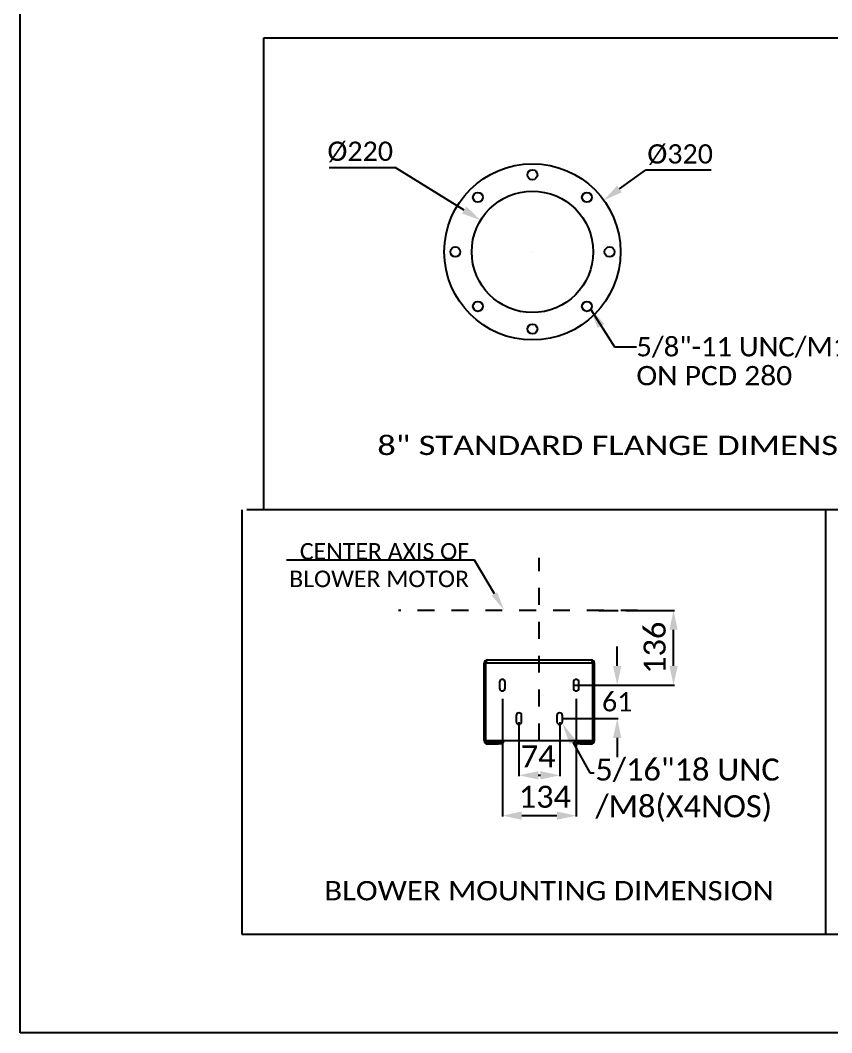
# Model space of a CAD drawing. Header units: millimetres. Extents: x 6781 to 13993, y -7973 to 4183.
# Drawn here: x 6792 to 8265, y -2458 to -620 of the extents above; entities that cross this region are included whole.
import ezdxf
from ezdxf import colors
from ezdxf.entities.mleader import LeaderData, LeaderLine
from ezdxf.enums import TextEntityAlignment as Align
from ezdxf.math import Vec2, Vec3

# ---------------------------------------------------------------- set-up
doc = ezdxf.new("R2010")
doc.units = ezdxf.units.MM
doc.header["$LTSCALE"] = 307.34
doc.header["$PDMODE"] = 3
doc.header["$PDSIZE"] = 8
doc.linetypes.add('DASHED', pattern=[0.2, 0.1, -0.1])
doc.layers.get('0').update_dxf_attribs({"linetype": 'CONTINUOUS'})
doc.layers.get('Defpoints').update_dxf_attribs({"linetype": 'CONTINUOUS'})
doc.styles.get("Standard").update_dxf_attribs({"font": 'calibri.ttf'})
doc.dimstyles.new('DIMSTYLE_1', dxfattribs={"dimtxt": 40, "dimasz": 35, "dimexe": 1.5, "dimexo": 1, "dimgap": 1, "dimtad": 1, "dimdsep": 46, "dimtxsty": 'Standard', "dimblk": '_FILLED', "dimblk1": '_FILLED', "dimblk2": '_FILLED', "dimcen": 0.09, "dimazin": 2, "dimtp": 0.01, "dimtm": 0.01, "dimtfac": 1, "dimtofl": 0, "dimtmove": 0, "dimatfit": 3, "dimldrblk": '_FILLED', "dimfxl": 1, "dimtolj": 1, "dimarcsym": 0})
doc.dimstyles.new('DIMSTYLE_5', dxfattribs={"dimtxt": 35, "dimasz": 35, "dimexe": 0.08, "dimexo": 1, "dimtad": 1, "dimdsep": 46, "dimtxsty": 'Standard', "dimblk": '_FILLED', "dimblk1": '_FILLED', "dimblk2": '_FILLED', "dimcen": 0.09, "dimazin": 2, "dimtp": 0.01, "dimtm": 0.01, "dimtfac": 1, "dimtofl": 0, "dimtmove": 0, "dimatfit": 1, "dimldrblk": '_FILLED', "dimfxl": 1, "dimtolj": 1, "dimarcsym": 0})
doc.dimstyles.new('DIMSTYLE_6', dxfattribs={"dimtxt": 35, "dimasz": 35, "dimexe": 0.08, "dimexo": 1, "dimtad": 1, "dimdec": 0, "dimdsep": 46, "dimtxsty": 'Standard', "dimblk": '_FILLED', "dimblk1": '_FILLED', "dimblk2": '_FILLED', "dimcen": 0.09, "dimazin": 2, "dimtp": 0.01, "dimtm": 0.01, "dimtfac": 1, "dimtdec": 0, "dimtofl": 0, "dimtmove": 0, "dimatfit": 1, "dimldrblk": '_FILLED', "dimfxl": 1, "dimtolj": 1, "dimarcsym": 0})
doc.dimstyles.get("Standard").update_dxf_attribs({"dimtxt": 35, "dimasz": 35, "dimexe": 1.5, "dimexo": 1, "dimtad": 1, "dimdsep": 46, "dimtxsty": 'Standard', "dimblk": '_FILLED', "dimblk1": '_FILLED', "dimblk2": '_FILLED', "dimcen": 0.09, "dimazin": 2, "dimtol": 1, "dimtp": 0.01, "dimtm": 0.01, "dimtfac": 1, "dimtofl": 0, "dimtmove": 0, "dimatfit": 3, "dimldrblk": '_FILLED', "dimfxl": 1, "dimtolj": 1, "dimarcsym": 0})

# ---------------------------------------------------------------- blocks, each defined once
blk = doc.blocks.new('_FILLED')
at = {"color": 0, "linetype": 'ByBlock'}
blk.add_solid([(0, 0), (-1, 0.214), (-1, -0.214)], dxfattribs=at)
blk = doc.blocks.new('*D851')
at = {"color": 0, "linetype": 'Continuous', "lineweight": -2}
for p in [(7879.9, -926.4), (8046.4, -892.5)]:
    blk.add_line(p, (7927, -892.5), dxfattribs=at)
at = {"color": 0, "linetype": 'Continuous', "lineweight": 25}
for p, q in [((7721.7, -1040.6), (7721.9, -1040.6)), ((7721.8, -1040.7), (7721.8, -1040.5))]:
    blk.add_line(p, q, dxfattribs=at)
at = {"layer": 'Defpoints', "color": 0}
for p in [(7851.6, -946.9), (7592.1, -1134.2)]:
    blk.add_point(p, dxfattribs=at)
at = {"color": 0, "linetype": 'ByBlock', "lineweight": -2, "xscale": 35, "yscale": 35, "zscale": 35, "rotation": 215.8264787222538}
blk.add_blockref('_FILLED', (7851.6, -946.9), dxfattribs=at)
at = {"color": 0, "lineweight": 25, "insert": (7930.5, -845.2), "char_height": 35, "attachment_point": 1, "line_spacing_factor": 0.9}
blk.add_mtext('\\A1;%%c320', dxfattribs=at)
blk = doc.blocks.new('*D852')
at = {"color": 0, "linetype": 'Continuous', "lineweight": -2}
for p in [(7352.9, -887.6), (7598, -964.7)]:
    blk.add_line(p, (7472.3, -887.6), dxfattribs=at)
at = {"color": 0, "linetype": 'Continuous', "lineweight": 25}
for p, q in [((7721.7, -1040.6), (7721.9, -1040.6)), ((7721.8, -1040.7), (7721.8, -1040.5))]:
    blk.add_line(p, q, dxfattribs=at)
at = {"layer": 'Defpoints', "color": 0}
for p in [(7627.8, -983), (7815.8, -1098.2)]:
    blk.add_point(p, dxfattribs=at)
at = {"color": 0, "linetype": 'ByBlock', "lineweight": -2, "xscale": 35, "yscale": 35, "zscale": 35, "rotation": 328.4927867273751}
blk.add_blockref('_FILLED', (7627.8, -983), dxfattribs=at)
at = {"color": 0, "lineweight": 25, "insert": (7468.7, -840.3), "char_height": 35, "attachment_point": 3, "line_spacing_factor": 0.9}
blk.add_mtext('\\A1;%%c220', dxfattribs=at)
blk = doc.blocks.new('*D856')
at = {"color": 0, "linetype": 'Continuous', "lineweight": -2}
for p, q in [((7891.7, -1691.6), (7979.6, -1691.6)), ((7978.1, -1792.2), (7978.1, -1726.6)), ((7820.6, -1827.2), (7979.6, -1827.2))]:
    blk.add_line(p, q, dxfattribs=at)
at = {"layer": 'Defpoints', "color": 0}
for p in [(7890.7, -1691.6), (7978.1, -1691.6), (7819.6, -1827.2)]:
    blk.add_point(p, dxfattribs=at)
at = {"color": 0, "linetype": 'ByBlock', "lineweight": -2, "xscale": 35, "yscale": 35, "zscale": 35}
for p, rotation in [((7978.1, -1691.6), 90), ((7978.1, -1827.2), 270)]:
    blk.add_blockref('_FILLED', p, dxfattribs=dict(at, rotation=rotation))
at = {"color": 0, "lineweight": 25, "insert": (7923.7, -1759.4), "char_height": 40, "attachment_point": 2, "rotation": 90, "line_spacing_factor": 0.9}
blk.add_mtext('\\A1;\\A1;136', dxfattribs=at)
blk = doc.blocks.new('*D857')
at = {"color": 0, "linetype": 'Continuous', "lineweight": -2}
for p, q in [((7697.3, -1894.5), (7697.3, -1992.5)), ((7771.3, -1894.5), (7771.3, -1992.5)), ((7732.3, -1991), (7736.3, -1991))]:
    blk.add_line(p, q, dxfattribs=at)
at = {"layer": 'Defpoints', "color": 0}
for p in [(7697.3, -1893.5), (7771.3, -1893.5), (7771.3, -1991)]:
    blk.add_point(p, dxfattribs=at)
at = {"color": 0, "linetype": 'ByBlock', "lineweight": -2, "xscale": 35, "yscale": 35, "zscale": 35, "rotation": 180}
blk.add_blockref('_FILLED', (7697.3, -1991), dxfattribs=at)
at = {"color": 0, "linetype": 'ByBlock', "lineweight": -2, "xscale": 35, "yscale": 35, "zscale": 35}
blk.add_blockref('_FILLED', (7771.3, -1991), dxfattribs=at)
at = {"color": 0, "lineweight": 25, "insert": (7732.3, -1936.6), "char_height": 40, "attachment_point": 2, "line_spacing_factor": 0.9}
blk.add_mtext('\\A1;74', dxfattribs=at)
blk = doc.blocks.new('*D858')
at = {"color": 0, "linetype": 'Continuous', "lineweight": -2}
for p, q in [((7667.3, -1852), (7667.3, -2065.7)), ((7801.3, -1852), (7801.3, -2065.7)), ((7702.3, -2064.2), (7766.3, -2064.2))]:
    blk.add_line(p, q, dxfattribs=at)
at = {"layer": 'Defpoints', "color": 0}
for p in [(7667.3, -1851), (7801.3, -1851), (7801.3, -2064.2)]:
    blk.add_point(p, dxfattribs=at)
at = {"color": 0, "linetype": 'ByBlock', "lineweight": -2, "xscale": 35, "yscale": 35, "zscale": 35, "rotation": 180}
blk.add_blockref('_FILLED', (7667.3, -2064.2), dxfattribs=at)
at = {"color": 0, "linetype": 'ByBlock', "lineweight": -2, "xscale": 35, "yscale": 35, "zscale": 35}
blk.add_blockref('_FILLED', (7801.3, -2064.2), dxfattribs=at)
at = {"color": 0, "lineweight": 25, "insert": (7744.4, -2009.9), "char_height": 40, "attachment_point": 2, "line_spacing_factor": 0.9}
blk.add_mtext('\\A1;134', dxfattribs=at)
blk = doc.blocks.new('*D859')
at = {"color": 0, "linetype": 'Continuous', "lineweight": -2}
for p, q in [((7875.8, -1792.2), (7875.8, -1757.2)), ((7797.3, -1827.2), (7877.3, -1827.2)), ((7777.3, -1888), (7877.3, -1888)), ((7875.8, -1923), (7875.8, -1958))]:
    blk.add_line(p, q, dxfattribs=at)
at = {"layer": 'Defpoints', "color": 0}
for p in [(7796.3, -1827.2), (7776.3, -1888), (7875.8, -1888)]:
    blk.add_point(p, dxfattribs=at)
at = {"color": 0, "linetype": 'ByBlock', "lineweight": -2, "xscale": 35, "yscale": 35, "zscale": 35}
for p, rotation in [((7875.8, -1827.2), 270), ((7875.8, -1888), 90)]:
    blk.add_blockref('_FILLED', p, dxfattribs=dict(at, rotation=rotation))
at = {"color": 0, "lineweight": 25, "insert": (7875.8, -1857.6), "char_height": 35, "attachment_point": 5}
blk.add_mtext('\\A1;\\A1;61', dxfattribs=at)

msp = doc.modelspace()

# ---------------------------------------------------------------- linework, layer by layer
at = {"lineweight": 25}
for p, q in [((7234.05507, -1509.00701), (7234.05507, -651.78886)), ((7194.05507, -1509.00701), (7194.05507, -2279.22779)), ((8568.28981, -1509.00701), (7234.05507, -1509.00701)), ((8253.7779, -1509.00701), (8253.7779, -2279.22779)), ((7194.05507, -2279.22779), (8382.18496, -2279.22779))]:
    msp.add_line(p, q, dxfattribs=at)
for p, q in [((7234.05507, -651.78886), (9592.12967, -651.78886)), ((13241.16711, -2458.4059), (6791.75839, -2458.4059))]:
    msp.add_line(p, q)
at = {"linetype": 'DASHED', "lineweight": 25}
for p, q in [((7234.05507, -1509.00701), (7194.05507, -1509.00701)), ((7734.29077, -1927.47533), (7734.29077, -1596.18975)), ((7912.92281, -1691.57533), (7478.61148, -1691.57533))]:
    msp.add_line(p, q, dxfattribs=at)
at = {"color": 0, "linetype": 'Continuous', "lineweight": 25}
for p, q in [((7842.34531, -1691.57533), (7845.33979, -1691.57533)), ((7845.33979, -1691.57533), (7877.43365, -1691.57533)), ((7640.29077, -1781.47533), (7828.29077, -1781.47533)), ((7834.29077, -1787.47533), (7634.29077, -1787.47533)), ((7634.29077, -1927.47533), (7634.29077, -1787.47533)), ((7637.29077, -1927.47533), (7637.29077, -1787.47533)), ((7831.29077, -1927.47533), (7831.29077, -1787.47533)), ((7834.29077, -1927.47533), (7834.29077, -1787.47533)), ((7662.29077, -1821.72533), (7662.29077, -1832.72533)), ((7672.29077, -1832.72533), (7672.29077, -1821.72533)), ((7796.29077, -1821.72533), (7796.29077, -1832.72533)), ((7796.29077, -1827.22533), (7806.29077, -1827.22533)), ((7806.29077, -1832.72533), (7806.29077, -1821.72533)), ((7692.29077, -1882.47533), (7692.29077, -1893.47533)), ((7702.29077, -1893.47533), (7702.29077, -1882.47533)), ((7766.29077, -1882.47533), (7766.29077, -1893.47533)), ((7776.29077, -1893.47533), (7776.29077, -1882.47533)), ((7634.29077, -1927.47533), (7834.29077, -1927.47533)), ((7640.29077, -1927.47533), (7640.29077, -1934.70519)), ((7669.29077, -1931.22006), (7669.29077, -1927.47533)), ((7799.29077, -1931.22006), (7799.29077, -1927.47533)), ((7828.29077, -1934.70519), (7828.29077, -1927.47533)), ((7660.29077, -1931.78728), (7640.29077, -1931.78728)), ((7660.29077, -1934.70519), (7640.29077, -1934.70519)), ((7660.29077, -1930.39323), (7660.29077, -1934.70519)), ((7808.29077, -1934.70519), (7808.29077, -1930.39323)), ((7828.29077, -1931.78728), (7808.29077, -1931.78728)), ((7828.29077, -1934.70519), (7808.29077, -1934.70519))]:
    msp.add_line(p, q, dxfattribs=at)
msp.add_lwpolyline([(6791.75839, -2458.4059), (6791.75839, 4182.91479), (13241.16711, 4182.91479), (13241.16711, -2458.4059)])
for centre, radius in [((7721.83067, -1040.57676), 160), ((7721.83067, -900.57676), 9), ((7721.83067, -1040.57676), 110.25), ((7622.83572, -941.58181), 9), ((7820.82562, -941.58181), 9), ((7581.83067, -1040.57676), 9), ((7861.83067, -1040.57676), 9), ((7622.83572, -1139.57171), 9), ((7820.82562, -1139.57171), 9), ((7721.83067, -1180.57676), 9)]:
    msp.add_circle(centre, radius, dxfattribs=at)
for centre, radius, start, end in [((7640.29077, -1787.47533), 6, 90, 180), ((7828.29077, -1787.47533), 6, 0, 90), ((7640.29077, -1787.47533), 3, 144.47688627, 180), ((7828.29077, -1787.47533), 3, 0, 35.5231146), ((7667.29077, -1821.72533), 5, 0, 180), ((7801.29077, -1821.72533), 5, 0, 180), ((7667.29077, -1832.72533), 5, 180, 0), ((7660.41895, -1867.86203), 35.46591, 86.43164806, 86.97156226), ((7801.29077, -1832.72533), 5, 180, 0), ((7808.16257, -1867.86181), 35.4657, 93.02843624, 93.56862925), ((7697.29077, -1882.47533), 5, 0, 180), ((7697.29077, -1893.47533), 5, 180, 0), ((7771.29077, -1882.47533), 5, 0, 180), ((7771.29077, -1893.47533), 5, 180, 0)]:
    msp.add_arc(centre, radius, start, end, dxfattribs=at)
for points, knots in [([(7637.29077, -1787.47533), (7637.74572, -1786.04605), (7638.36477, -1784.10945), (7639.31237, -1782.07499), (7639.99802, -1781.47533), (7640.29077, -1781.47533)], [0, 0, 0, 0, 0.6540914417, 0.8723411088, 1, 1, 1, 1]), ([(7828.29077, -1781.47533), (7828.58351, -1781.47533), (7829.26917, -1782.07499), (7830.21676, -1784.10945), (7830.83581, -1786.04605), (7831.29077, -1787.47533)], [0, 0, 0, 0, 0.1276588913, 0.3459085587, 1, 1, 1, 1]), ([(7634.29077, -1927.47533), (7634.29077, -1929.18654), (7635.49697, -1932.63594), (7638.68245, -1934.46729), (7640.29077, -1934.70519)], [0, 0, 0, 0, 0.5127939773, 1, 1, 1, 1]), ([(7640.29077, -1931.78728), (7639.45068, -1931.53876), (7637.86199, -1930.33165), (7637.29077, -1928.44092), (7637.29077, -1927.47533)], [0, 0, 0, 0, 0.47569834, 1, 1, 1, 1]), ([(7669.29077, -1928.30216), (7669.29077, -1928.65335), (7668.26481, -1929.40425), (7665.34665, -1930.13868), (7662.42188, -1930.39323), (7660.29077, -1930.39323)], [0, 0, 0, 0, 0.110757594, 0.3278877168, 1, 1, 1, 1]), ([(7808.29077, -1930.39323), (7806.15966, -1930.39323), (7803.23489, -1930.13868), (7800.31672, -1929.40425), (7799.29077, -1928.65335), (7799.29077, -1928.30216)], [0, 0, 0, 0, 0.6721121468, 0.8892423421, 1, 1, 1, 1]), ([(7828.29077, -1934.70519), (7829.89909, -1934.46729), (7833.08457, -1932.63594), (7834.29077, -1929.18654), (7834.29077, -1927.47533)], [0, 0, 0, 0, 0.487206023, 1, 1, 1, 1]), ([(7831.29077, -1927.47533), (7831.29077, -1928.44092), (7830.71954, -1930.33165), (7829.13086, -1931.53876), (7828.29077, -1931.78728)], [0, 0, 0, 0, 0.52430166, 1, 1, 1, 1]), ([(7660.29077, -1933.31114), (7662.42188, -1933.31114), (7665.34664, -1933.05658), (7668.26481, -1932.32215), (7669.29077, -1931.57125), (7669.29077, -1931.22006)], [0, 0, 0, 0, 0.6721121468, 0.8892423421, 1, 1, 1, 1]), ([(7799.29077, -1931.22006), (7799.29077, -1931.57125), (7800.31672, -1932.32215), (7803.23489, -1933.05658), (7806.15966, -1933.31114), (7808.29077, -1933.31114)], [0, 0, 0, 0, 0.110757594, 0.3278877168, 1, 1, 1, 1])]:
    msp.add_open_spline(points, degree=3, knots=knots, dxfattribs=at)

# ---------------------------------------------------------------- texts
for s, width, p, p2 in [('5/8"-11 UNC/M16 (X 8NOS)', 1.009351, (7910.57875, -1230.3138), (8537.9912, -1230.3138)), ('ON PCD 280', 1.037345, (7910.57875, -1282.8138), (8193.43867, -1282.8138)), ('BLOWER MOUNTING DIMENSION', 1.081256, (7343.80231, -2217.96904), (8160.24199, -2217.96904))]:
    msp.add_text(s, height=35, dxfattribs=dict(at, width=width)).set_placement(p, p2, align=Align.FIT)
at = {"linetype": 'Continuous', "width": 1.199526}
msp.add_text('8" STANDARD FLANGE DIMENSION', height=35, dxfattribs=at).set_placement((7440.21677, -1409.44665), (8379.86977, -1409.44665), align=Align.FIT)

# ---------------------------------------------------------------- dimensions: what is measured, and where the dimension line sits
at = {"color": 0, "linetype": 'Continuous', "lineweight": 25}
for p1, p2, text, dimstyle, override, picture, middle in [((7815.82699, -1098.19406), (7627.83434, -982.95946), '%%c220', 'DIMSTYLE_6', {"dimtih": 1, "dimtoh": 1, "dimpost": '<>', "dimtxsty": 'Standard'}, '*D852', (7410.81456, -887.60434)), ((7592.10373, -1134.22995), (7851.55761, -946.92357), '%%c<>', 'DIMSTYLE_5', {"dimtih": 1, "dimtoh": 1, "dimpost": '<>'}, '*D851', (7988.46966, -892.45161))]:
    dim = msp.add_diameter_dim_2p(p1=p1, p2=p2, text=text, dimstyle=dimstyle, override=override, dxfattribs=at)
    dim.commit()
    dim.dimension.update_dxf_attribs({"geometry": picture, "text_midpoint": middle, "dimtype": 163})
for base, p1, p2, text, dimstyle, override, picture, middle in [((7978.06466, -1691.57533), (7819.57648, -1827.22533), (7890.71936, -1691.57533), '\\A1;136', 'DIMSTYLE_1', {"dimtxsty": 'Standard'}, '*D856', (7978.06466, -1759.40033)), ((7875.81486, -1887.97533), (7796.29077, -1827.22533), (7776.29077, -1887.97533), '\\A1;61', 'Standard', {"dimtad": 0, "dimtih": 1, "dimtoh": 1, "dimdec": 4, "dimzin": 0, "dimtxsty": 'Standard', "dimcen": 53.46, "dimadec": 0, "dimazin": 0, "dimtdec": 4, "dimtzin": 0}, '*D859', (7875.81486, -1857.60033))]:
    dim = msp.add_linear_dim(base=base, p1=p1, p2=p2, angle=90, text=text, dimstyle=dimstyle, override=override, dxfattribs=at)
    dim.commit()
    dim.dimension.update_dxf_attribs({"geometry": picture, "text_midpoint": middle, "dimtype": 160})
for base, p1, p2, picture, middle in [((7801.29077, -2064.21578), (7667.29077, -1851.01105), (7801.29077, -1851.01105), '*D858', (7744.40323, -2064.21578)), ((7771.29077, -1990.97302), (7697.29077, -1893.47533), (7771.29077, -1893.47533), '*D857', (7732.29077, -1990.97302))]:
    dim = msp.add_linear_dim(base=base, p1=p1, p2=p2, dimstyle='DIMSTYLE_1', dxfattribs=at)
    dim.commit()
    dim.dimension.update_dxf_attribs({"geometry": picture, "text_midpoint": middle, "dimtype": 160})

# ---------------------------------------------------------------- leaders
msp.add_leader([(7827.71223, -1145.36445), (7870.57875, -1212.8138), (7910.57875, -1212.8138)], dimstyle='Standard', override={"dimtad": 0}, dxfattribs=at)
at = {"lineweight": 25}
ml = msp.add_multileader_mtext('Standard', dxfattribs=at)
ml.set_content('CENTER AXIS OF\\PBLOWER MOTOR ')
ml.set_leader_properties(linetype='ByLayer')
ml.build(insert=Vec2(0, 0))
ml.multileader.update_dxf_attribs({"text_right_attachment_type": 6, "arrow_head_size": 35})
ctx = ml.context
ctx.base_point, ctx.char_height, ctx.arrow_head_size, ctx.plane_origin = Vec3(7259.02617, -1584.83152), 30, 35, Vec3(7670.65369, -1691.57533)
ctx.right_attachment, ctx.text_align_type = 6, 2
notes = []
notes.append((ctx, [(0, (1, 1, 0), (7616.68102, -1600.35335), (-1, 0), 8, [(0, [(7670.65369, -1691.57533)], 0, [])])]))
ctx.mtext.insert, ctx.mtext.alignment, ctx.mtext.flow_direction = Vec3(7606.68102, -1569.3097), 3, 5
at = {"linetype": 'DASHED', "lineweight": 25}
ml = msp.add_multileader_mtext('Standard', dxfattribs=at)
ml.set_content('5/16"18 UNC\\P/M8(X4NOS)')
ml.set_leader_properties(linetype='ByLayer')
ml.build(insert=Vec2(0, 0))
ml.multileader.update_dxf_attribs({"text_right_attachment_type": 6, "arrow_head_size": 40})
ctx = ml.context
ctx.base_point, ctx.char_height, ctx.arrow_head_size, ctx.plane_origin = Vec3(7834.14018, -1986.75154), 40, 40, Vec3(7775.67677, -1895.87595)
ctx.right_attachment = 6
notes.append((ctx, [(0, (1, 1, 0), (7826.14018, -1986.75154), (1, 0), 8, [(0, [(7775.67677, -1895.87595)], 0, [])])]))
ctx.mtext.insert, ctx.mtext.flow_direction = Vec3(7836.14018, -1960.53053), 5
for ctx, leaders in notes:
    for number, flags, end, landing, length, lines in leaders:
        leader = LeaderData()
        leader.index, (leader.has_last_leader_line, leader.has_dogleg_vector, leader.attachment_direction) = number, flags
        leader.last_leader_point, leader.dogleg_vector, leader.dogleg_length = Vec3(end), Vec3(landing), length
        for number, points, colour, breaks in lines:
            line = LeaderLine()
            line.index, line.vertices, line.color, line.breaks = number, Vec3.list(points), colors.encode_raw_color(colour), breaks
            leader.lines.append(line)
        ctx.leaders.append(leader)

doc.saveas('drawing.dxf')
